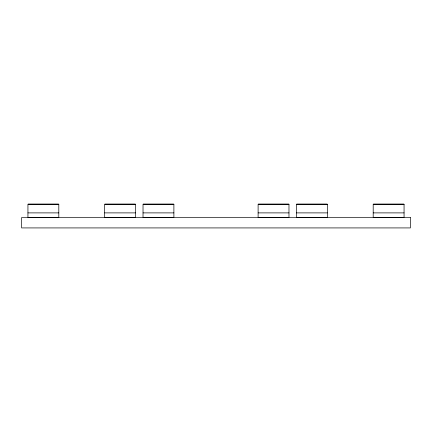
<?xml version="1.0" encoding="UTF-8"?>
<svg xmlns="http://www.w3.org/2000/svg" width="432" height="432" viewBox="0 0 432 432"><rect width="100%" height="100%" fill="white"/><g stroke="black" fill="none" stroke-linecap="round" stroke-linejoin="round"><path stroke-width="0.65" d="M28.145 204.077L58.601 204.077M104.868 204.077L135.324 204.077M143.23 204.077L173.686 204.077M258.314 204.077L288.77 204.077M296.676 204.077L327.132 204.077M373.399 204.077L403.855 204.077M27.94 212.89L58.806 212.89M104.663 212.89L135.529 212.89M143.024 212.89L173.891 212.89M258.109 212.89L288.976 212.89M296.471 212.89L327.337 212.89M373.194 212.89L404.06 212.89M58.806 204.282L27.94 204.282L27.94 217.35L58.806 217.35L58.806 204.282M135.529 204.282L104.663 204.282L104.663 217.35L135.529 217.35L135.529 204.282M173.891 204.282L143.024 204.282L143.024 217.35L173.891 217.35L173.891 204.282M288.976 204.282L258.109 204.282L258.109 217.35L288.976 217.35L288.976 204.282M327.337 204.282L296.471 204.282L296.471 217.35L327.337 217.35L327.337 204.282M404.06 204.282L373.194 204.282L373.194 217.35L404.06 217.35L404.06 204.282M410.4 217.555L21.6 217.555L21.6 227.923L410.4 227.923L410.4 217.555"/></g></svg>
